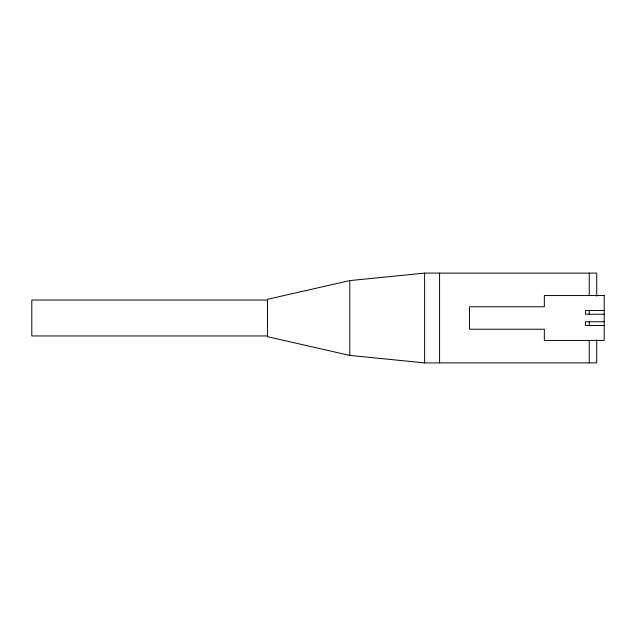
<?xml version="1.0" encoding="UTF-8"?>
<svg xmlns="http://www.w3.org/2000/svg" width="636" height="636" viewBox="0 0 636 636"><rect width="100%" height="100%" fill="white"/><g stroke="black" fill="none" stroke-linecap="round" stroke-linejoin="round"><path stroke-width="0.95" d="M596.719 296.153L596.719 273.106L424.625 273.106L349.8 280.587L267.494 299.294L267.494 336.706L349.8 355.413L424.625 362.894L596.719 362.894L596.719 339.847M267.494 300.041L31.8 300.041L31.8 335.959L267.494 335.959M604.2 310.519L585.494 310.519L585.494 314.256L604.2 314.256M604.2 321.744L585.494 321.744L585.494 325.481L604.2 325.481M589.238 273.106L589.238 295.549M589.238 310.193L589.238 314.097M589.238 321.903L589.238 325.807M589.238 340.451L589.238 362.894M439.587 273.106L439.587 362.894M424.625 273.106L424.625 362.894M349.8 280.587L349.8 355.413M604.2 295.549L544.344 295.549L544.344 306.775L469.519 306.775L469.519 329.225L544.344 329.225L544.344 340.451L604.2 340.451L604.2 295.549"/></g></svg>
